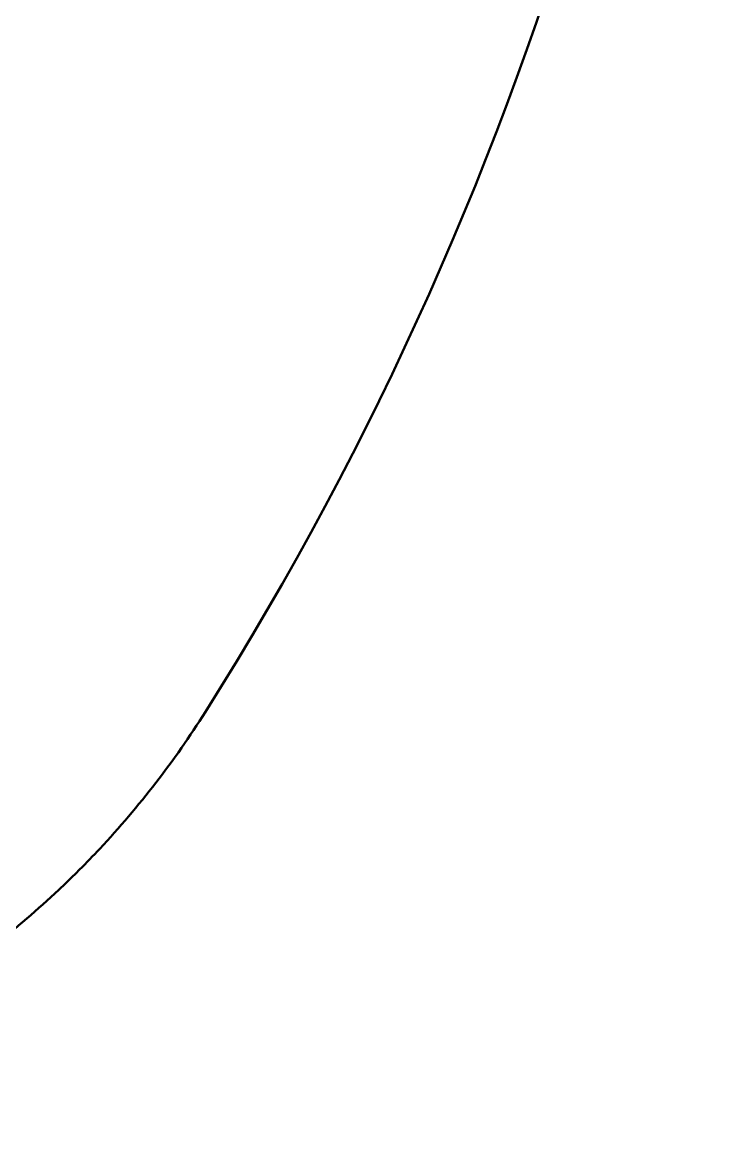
# Model space of a CAD drawing. Header units: millimetres. Extents: x 1510 to 10524, y 7125 to 13164.
# Drawn here: x 5018.347 to 5021.382, y 10985.086 to 10989.969 of the extents above; entities that cross this region are included whole.
import ezdxf

# ---------------------------------------------------------------- set-up
doc = ezdxf.new("R2010")
doc.units = ezdxf.units.MM
doc.header["$LTSCALE"] = 4
doc.layers.add('Visible (ISO)', color=7, linetype='Continuous', lineweight=50)

msp = doc.modelspace()

# ---------------------------------------------------------------- linework, layer by layer
at = {"layer": 'Visible (ISO)'}
msp.add_arc((5006.8819, 10994.6859), 14.5, 327.76905, 32.23095, dxfattribs=at)
msp.add_open_spline([(5019.1475, 10986.9526), (5019.0131, 10986.7394), (5018.8582, 10986.5386), (5018.6855, 10986.3539), (5018.6567, 10986.3231), (5018.6274, 10986.2928), (5018.5976, 10986.2629), (5018.5828, 10986.2479), (5018.5678, 10986.2331), (5018.5526, 10986.2184), (5018.5375, 10986.2037), (5018.5221, 10986.189), (5018.5069, 10986.1746), (5018.3243, 10986.0025), (5018.1243, 10985.8467), (5017.9102, 10985.7106), (5017.8745, 10985.6879), (5017.8384, 10985.6657), (5017.802, 10985.6441), (5017.7838, 10985.6333), (5017.7654, 10985.6227), (5017.747, 10985.6122), (5017.7378, 10985.6069), (5017.7286, 10985.6017), (5017.7193, 10985.5965), (5017.7147, 10985.5939), (5017.7101, 10985.5913), (5017.7054, 10985.5888), (5017.7008, 10985.5862), (5017.6961, 10985.5836), (5017.6915, 10985.5811), (5017.4735, 10985.4612), (5017.242, 10985.3604), (5017.0006, 10985.2819), (5016.9604, 10985.2689), (5016.9199, 10985.2564), (5016.8791, 10985.2446), (5016.8588, 10985.2387), (5016.8383, 10985.2329), (5016.8178, 10985.2273), (5016.8076, 10985.2245), (5016.7973, 10985.2217), (5016.787, 10985.219), (5016.7819, 10985.2176), (5016.7767, 10985.2163), (5016.7716, 10985.215), (5016.7664, 10985.2136), (5016.7611, 10985.2122), (5016.7561, 10985.211), (5016.4392, 10985.1298), (5016.1052, 10985.0859), (5015.7639, 10985.0859)], degree=3, knots=[0, 0, 0, 0, 0.1875, 0.1875, 0.1875, 0.21875, 0.21875, 0.21875, 0.234375, 0.234375, 0.234375, 0.25, 0.25, 0.25, 0.4375, 0.4375, 0.4375, 0.46875, 0.46875, 0.46875, 0.484375, 0.484375, 0.484375, 0.492188, 0.492188, 0.492188, 0.496094, 0.496094, 0.496094, 0.5, 0.5, 0.5, 0.6875, 0.6875, 0.6875, 0.71875, 0.71875, 0.71875, 0.734375, 0.734375, 0.734375, 0.742188, 0.742188, 0.742188, 0.746094, 0.746094, 0.746094, 0.75, 0.75, 0.75, 1, 1, 1, 1], dxfattribs=at)

doc.saveas('drawing.dxf')
